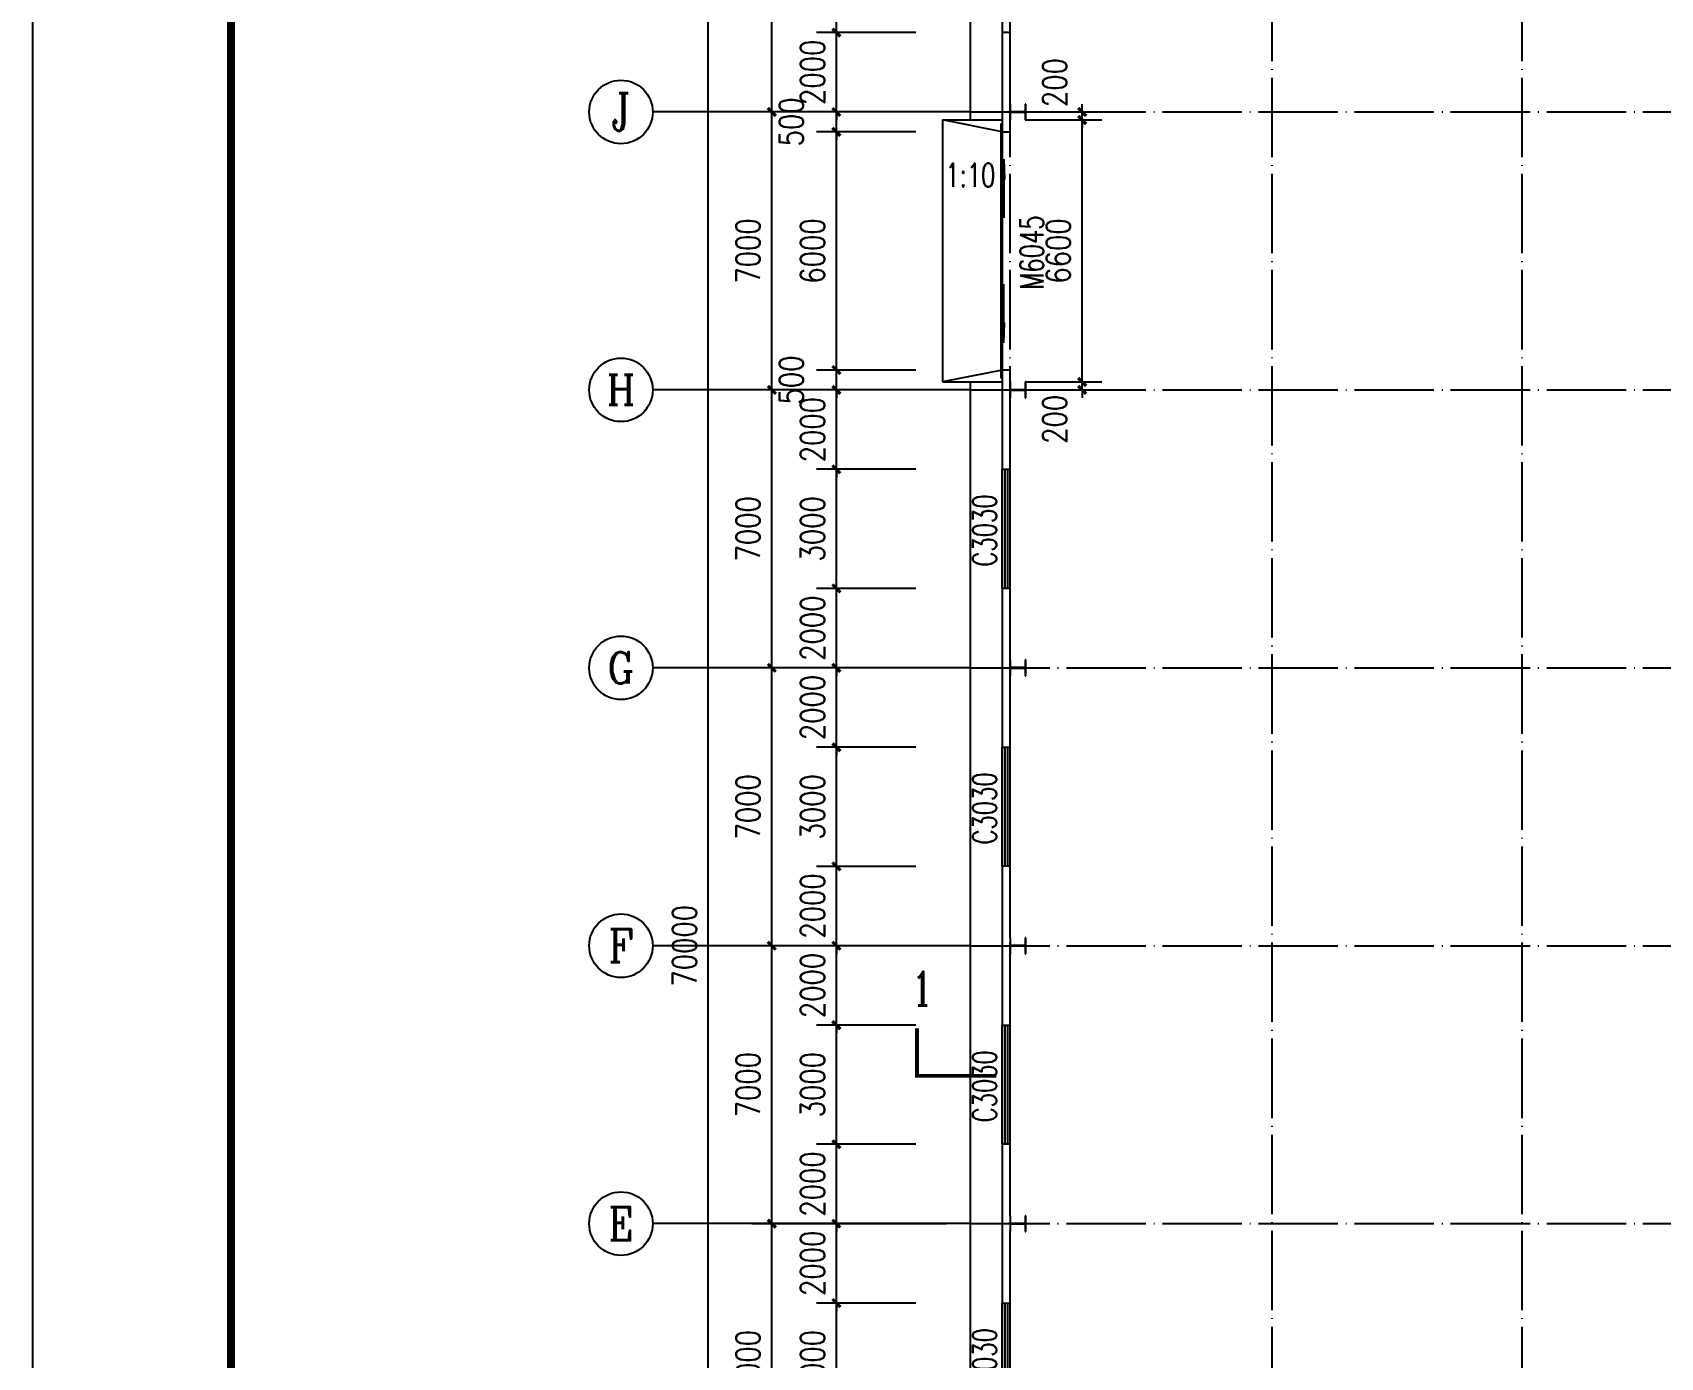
# Model space of a CAD drawing. Extents: x -21908402 to 2288787, y 79687 to 5079726.
# Drawn here: x 2095687 to 2136695, y 493183 to 526552 of the extents above; entities that cross this region are included whole.
import ezdxf
from ezdxf.enums import TextEntityAlignment as Align

# ---------------------------------------------------------------- set-up
doc = ezdxf.new("R2010")
doc.units = 0
doc.header["$LTSCALE"] = 1000
doc.linetypes.add('DOTE', pattern=[2.42, 2, -0.2, 0.02, -0.2])
doc.layers.get('0').update_dxf_attribs({"linetype": 'CONTINUOUS'})
doc.layers.get('DEFPOINTS').update_dxf_attribs({"linetype": 'CONTINUOUS'})
for name, color, linetype in [('AXIS', 3, 'CONTINUOUS'), ('AXIS_TEXT', 7, 'CONTINUOUS'), ('COLUMN', 9, 'CONTINUOUS'), ('DIM_SYMB', 3, 'CONTINUOUS'), ('DOTE', 1, 'DOTE'), ('GROUND', 2, 'CONTINUOUS'), ('PUB_DIM', 3, 'CONTINUOUS'), ('PUB_TEXT', 7, 'CONTINUOUS'), ('PUB_TITLE', 4, 'CONTINUOUS'), ('STAIR', 2, 'CONTINUOUS'), ('WALL', 6, 'CONTINUOUS'), ('WINDOW', 94, 'CONTINUOUS'), ('WINDOW_TEXT', 7, 'CONTINUOUS')]:
    doc.layers.add(name, color=color, linetype=linetype)
doc.styles.add('_TCH_AXIS', font='COMPLEX', dxfattribs={"bigfont": 'GBCBIG'})
doc.styles.add('_TCH_DIM', font='SIMPLEX', dxfattribs={"bigfont": 'GBCBIG'})
doc.styles.add('_TCH_LABEL', font='COMPLEX', dxfattribs={"bigfont": 'GBCBIG'})
doc.styles.add('_TCH_WINDOW', font='SIMPLEX', dxfattribs={"bigfont": 'GBCBIG'})
doc.styles.add('COMPLEX', font='COMPLEX')
doc.styles.add('DIM_FONT', font='simplex.shx', dxfattribs={"width": 0.8})
doc.dimstyles.new('DIMN200', dxfattribs={"dimscale": 2, "dimtxt": 300, "dimasz": 100, "dimexe": 250, "dimexo": 300, "dimgap": 150, "dimtad": 1, "dimdec": 0, "dimzin": 0, "dimtxsty": 'DIM_FONT', "dimblk": 'ARCHTICK', "dimcen": 0.09, "dimclrt": 7, "dimazin": 3, "dimtfac": 1, "dimtdec": 0, "dimtix": 1, "dimtmove": 0, "dimatfit": 3, "dimtolj": 1, "dimtzin": 0})

# ---------------------------------------------------------------- blocks, each defined once
blk = doc.blocks.new('_ARCHTICK')
at = {"color": 0, "linetype": 'BYBLOCK', "const_width": 0.4}
blk.add_lwpolyline([(-0.5, -0.5), (0.5, 0.5)], dxfattribs=at)
blk = doc.blocks.new('*D355')
at = {"layer": 'DEFPOINTS', "color": 0}
for p in [(2120110, 517752), (2120110, 517552), (2122127, 517752)]:
    blk.add_point(p, dxfattribs=at)
at = {"layer": 'PUB_DIM', "color": 0}
for p, q in [((2122127, 517752), (2122127, 517952)), ((2120710, 517752), (2122627, 517752)), ((2120710, 517552), (2122627, 517552)), ((2122127, 517552), (2122127, 517752)), ((2122127, 517552), (2122127, 517352))]:
    blk.add_line(p, q, dxfattribs=at)
at = {"layer": 'PUB_DIM', "color": 0, "xscale": 200, "yscale": 200, "zscale": 200}
for p, rotation in [((2122127, 517752), 270), ((2122127, 517552), 90)]:
    blk.add_blockref('_ARCHTICK', p, dxfattribs=dict(at, rotation=rotation))
at = {"layer": 'PUB_DIM', "color": 7, "insert": (2121437, 516812), "char_height": 600, "attachment_point": 5, "rotation": 90, "style": 'DIM_FONT'}
blk.add_mtext('\\A1;200', dxfattribs=at)
blk = doc.blocks.new('*D356')
at = {"layer": 'DEFPOINTS', "color": 0}
for p in [(2120110, 524352), (2122127, 524352), (2120110, 517752)]:
    blk.add_point(p, dxfattribs=at)
at = {"layer": 'PUB_DIM', "color": 0}
for p, q in [((2120710, 524352), (2122627, 524352)), ((2122127, 517752), (2122127, 524352)), ((2120710, 517752), (2122627, 517752))]:
    blk.add_line(p, q, dxfattribs=at)
at = {"layer": 'PUB_DIM', "color": 0, "xscale": 200, "yscale": 200, "zscale": 200}
for p, rotation in [((2122127, 524352), 90), ((2122127, 517752), 270)]:
    blk.add_blockref('_ARCHTICK', p, dxfattribs=dict(at, rotation=rotation))
at = {"layer": 'PUB_DIM', "color": 7, "insert": (2121527, 521052), "char_height": 600, "attachment_point": 5, "rotation": 90, "style": 'DIM_FONT'}
blk.add_mtext('\\A1;6600', dxfattribs=at)
blk = doc.blocks.new('*D357')
at = {"layer": 'DEFPOINTS', "color": 0}
for p in [(2120110, 524552), (2122127, 524552), (2120110, 524352)]:
    blk.add_point(p, dxfattribs=at)
at = {"layer": 'PUB_DIM', "color": 0}
for p, q in [((2120710, 524552), (2122627, 524552)), ((2122127, 524552), (2122127, 524752)), ((2122127, 524352), (2122127, 524552)), ((2120710, 524352), (2122627, 524352)), ((2122127, 524352), (2122127, 524152))]:
    blk.add_line(p, q, dxfattribs=at)
at = {"layer": 'PUB_DIM', "color": 0, "xscale": 200, "yscale": 200, "zscale": 200}
for p, rotation in [((2122127, 524552), 270), ((2122127, 524352), 90)]:
    blk.add_blockref('_ARCHTICK', p, dxfattribs=dict(at, rotation=rotation))
at = {"layer": 'PUB_DIM', "color": 7, "insert": (2121437, 525292), "char_height": 600, "attachment_point": 5, "rotation": 90, "style": 'DIM_FONT'}
blk.add_mtext('\\A1;200', dxfattribs=at)
blk = doc.blocks.new('*D392')
at = {"layer": 'DEFPOINTS', "color": 0}
for p in [(2115936, 529552), (2118536, 529552), (2118536, 526552)]:
    blk.add_point(p, dxfattribs=at)
at = {"layer": 'PUB_DIM', "color": 0}
for p, q in [((2117936, 529552), (2115436, 529552)), ((2115936, 526552), (2115936, 529552)), ((2117936, 526552), (2115436, 526552))]:
    blk.add_line(p, q, dxfattribs=at)
at = {"layer": 'PUB_DIM', "color": 0, "xscale": 200, "yscale": 200, "zscale": 200}
for p, rotation in [((2115936, 529552), 90), ((2115936, 526552), 270)]:
    blk.add_blockref('_ARCHTICK', p, dxfattribs=dict(at, rotation=rotation))
at = {"layer": 'PUB_DIM', "color": 7, "insert": (2115336, 528052), "char_height": 600, "attachment_point": 5, "rotation": 90, "style": 'DIM_FONT'}
blk.add_mtext('\\A1;3000', dxfattribs=at)
blk = doc.blocks.new('*D393')
at = {"layer": 'DEFPOINTS', "color": 0}
for p in [(2115936, 526552), (2118536, 526552), (2118536, 524552)]:
    blk.add_point(p, dxfattribs=at)
at = {"layer": 'PUB_DIM', "color": 0}
for p, q in [((2117936, 526552), (2115436, 526552)), ((2115936, 526552), (2115936, 526752)), ((2115936, 524552), (2115936, 526552)), ((2117936, 524552), (2115436, 524552)), ((2115936, 524552), (2115936, 524352))]:
    blk.add_line(p, q, dxfattribs=at)
at = {"layer": 'PUB_DIM', "color": 0, "xscale": 200, "yscale": 200, "zscale": 200}
for p, rotation in [((2115936, 526552), 270), ((2115936, 524552), 90)]:
    blk.add_blockref('_ARCHTICK', p, dxfattribs=dict(at, rotation=rotation))
at = {"layer": 'PUB_DIM', "color": 7, "insert": (2115336, 525552), "char_height": 600, "attachment_point": 5, "rotation": 90, "style": 'DIM_FONT'}
blk.add_mtext('\\A1;2000', dxfattribs=at)
blk = doc.blocks.new('*D394')
at = {"layer": 'DEFPOINTS', "color": 0}
for p in [(2115936, 524552), (2118536, 524552), (2118536, 524052)]:
    blk.add_point(p, dxfattribs=at)
at = {"layer": 'PUB_DIM', "color": 0}
for p, q in [((2117936, 524552), (2115436, 524552)), ((2115936, 524552), (2115936, 524752)), ((2115936, 524052), (2115936, 524552)), ((2117936, 524052), (2115436, 524052)), ((2115936, 524052), (2115936, 523852))]:
    blk.add_line(p, q, dxfattribs=at)
at = {"layer": 'PUB_DIM', "color": 0, "xscale": 200, "yscale": 200, "zscale": 200}
for p, rotation in [((2115936, 524552), 270), ((2115936, 524052), 90)]:
    blk.add_blockref('_ARCHTICK', p, dxfattribs=dict(at, rotation=rotation))
at = {"layer": 'PUB_DIM', "color": 7, "insert": (2114801, 524302), "char_height": 600, "attachment_point": 5, "rotation": 90, "style": 'DIM_FONT'}
blk.add_mtext('\\A1;500', dxfattribs=at)
blk = doc.blocks.new('*D395')
at = {"layer": 'DEFPOINTS', "color": 0}
for p in [(2115936, 524052), (2118536, 524052), (2118536, 518052)]:
    blk.add_point(p, dxfattribs=at)
at = {"layer": 'PUB_DIM', "color": 0}
for p, q in [((2117936, 524052), (2115436, 524052)), ((2115936, 518052), (2115936, 524052)), ((2117936, 518052), (2115436, 518052))]:
    blk.add_line(p, q, dxfattribs=at)
at = {"layer": 'PUB_DIM', "color": 0, "xscale": 200, "yscale": 200, "zscale": 200}
for p, rotation in [((2115936, 524052), 90), ((2115936, 518052), 270)]:
    blk.add_blockref('_ARCHTICK', p, dxfattribs=dict(at, rotation=rotation))
at = {"layer": 'PUB_DIM', "color": 7, "insert": (2115336, 521052), "char_height": 600, "attachment_point": 5, "rotation": 90, "style": 'DIM_FONT'}
blk.add_mtext('\\A1;6000', dxfattribs=at)
blk = doc.blocks.new('*D396')
at = {"layer": 'DEFPOINTS', "color": 0}
for p in [(2115936, 518052), (2118536, 518052), (2118536, 517552)]:
    blk.add_point(p, dxfattribs=at)
at = {"layer": 'PUB_DIM', "color": 0}
for p, q in [((2117936, 518052), (2115436, 518052)), ((2115936, 518052), (2115936, 518252)), ((2115936, 517552), (2115936, 518052)), ((2117936, 517552), (2115436, 517552)), ((2115936, 517552), (2115936, 517352))]:
    blk.add_line(p, q, dxfattribs=at)
at = {"layer": 'PUB_DIM', "color": 0, "xscale": 200, "yscale": 200, "zscale": 200}
for p, rotation in [((2115936, 518052), 270), ((2115936, 517552), 90)]:
    blk.add_blockref('_ARCHTICK', p, dxfattribs=dict(at, rotation=rotation))
at = {"layer": 'PUB_DIM', "color": 7, "insert": (2114801, 517802), "char_height": 600, "attachment_point": 5, "rotation": 90, "style": 'DIM_FONT'}
blk.add_mtext('\\A1;500', dxfattribs=at)
blk = doc.blocks.new('*D397')
at = {"layer": 'DEFPOINTS', "color": 0}
for p in [(2115936, 517552), (2118536, 517552), (2118536, 515552)]:
    blk.add_point(p, dxfattribs=at)
at = {"layer": 'PUB_DIM', "color": 0}
for p, q in [((2117936, 517552), (2115436, 517552)), ((2115936, 517552), (2115936, 517752)), ((2115936, 515552), (2115936, 517552)), ((2117936, 515552), (2115436, 515552)), ((2115936, 515552), (2115936, 515352))]:
    blk.add_line(p, q, dxfattribs=at)
at = {"layer": 'PUB_DIM', "color": 0, "xscale": 200, "yscale": 200, "zscale": 200}
for p, rotation in [((2115936, 517552), 270), ((2115936, 515552), 90)]:
    blk.add_blockref('_ARCHTICK', p, dxfattribs=dict(at, rotation=rotation))
at = {"layer": 'PUB_DIM', "color": 7, "insert": (2115336, 516552), "char_height": 600, "attachment_point": 5, "rotation": 90, "style": 'DIM_FONT'}
blk.add_mtext('\\A1;2000', dxfattribs=at)
blk = doc.blocks.new('*D398')
at = {"layer": 'DEFPOINTS', "color": 0}
for p in [(2115936, 515552), (2118536, 515552), (2118536, 512552)]:
    blk.add_point(p, dxfattribs=at)
at = {"layer": 'PUB_DIM', "color": 0}
for p, q in [((2117936, 515552), (2115436, 515552)), ((2115936, 512552), (2115936, 515552)), ((2117936, 512552), (2115436, 512552))]:
    blk.add_line(p, q, dxfattribs=at)
at = {"layer": 'PUB_DIM', "color": 0, "xscale": 200, "yscale": 200, "zscale": 200}
for p, rotation in [((2115936, 515552), 90), ((2115936, 512552), 270)]:
    blk.add_blockref('_ARCHTICK', p, dxfattribs=dict(at, rotation=rotation))
at = {"layer": 'PUB_DIM', "color": 7, "insert": (2115336, 514052), "char_height": 600, "attachment_point": 5, "rotation": 90, "style": 'DIM_FONT'}
blk.add_mtext('\\A1;3000', dxfattribs=at)
blk = doc.blocks.new('*D399')
at = {"layer": 'DEFPOINTS', "color": 0}
for p in [(2115936, 512552), (2118536, 512552), (2118536, 510552)]:
    blk.add_point(p, dxfattribs=at)
at = {"layer": 'PUB_DIM', "color": 0}
for p, q in [((2115936, 512552), (2115936, 512752)), ((2117936, 512552), (2115436, 512552)), ((2115936, 510552), (2115936, 512552)), ((2117936, 510552), (2115436, 510552)), ((2115936, 510552), (2115936, 510352))]:
    blk.add_line(p, q, dxfattribs=at)
at = {"layer": 'PUB_DIM', "color": 0, "xscale": 200, "yscale": 200, "zscale": 200}
for p, rotation in [((2115936, 512552), 270), ((2115936, 510552), 90)]:
    blk.add_blockref('_ARCHTICK', p, dxfattribs=dict(at, rotation=rotation))
at = {"layer": 'PUB_DIM', "color": 7, "insert": (2115336, 511552), "char_height": 600, "attachment_point": 5, "rotation": 90, "style": 'DIM_FONT'}
blk.add_mtext('\\A1;2000', dxfattribs=at)
blk = doc.blocks.new('*D400')
at = {"layer": 'DEFPOINTS', "color": 0}
for p in [(2115936, 510552), (2118536, 510552), (2118536, 508552)]:
    blk.add_point(p, dxfattribs=at)
at = {"layer": 'PUB_DIM', "color": 0}
for p, q in [((2115936, 510552), (2115936, 510752)), ((2117936, 510552), (2115436, 510552)), ((2115936, 508552), (2115936, 510552)), ((2117936, 508552), (2115436, 508552)), ((2115936, 508552), (2115936, 508352))]:
    blk.add_line(p, q, dxfattribs=at)
at = {"layer": 'PUB_DIM', "color": 0, "xscale": 200, "yscale": 200, "zscale": 200}
for p, rotation in [((2115936, 510552), 270), ((2115936, 508552), 90)]:
    blk.add_blockref('_ARCHTICK', p, dxfattribs=dict(at, rotation=rotation))
at = {"layer": 'PUB_DIM', "color": 7, "insert": (2115336, 509552), "char_height": 600, "attachment_point": 5, "rotation": 90, "style": 'DIM_FONT'}
blk.add_mtext('\\A1;2000', dxfattribs=at)
blk = doc.blocks.new('*D401')
at = {"layer": 'DEFPOINTS', "color": 0}
for p in [(2115936, 508552), (2118536, 508552), (2118536, 505552)]:
    blk.add_point(p, dxfattribs=at)
at = {"layer": 'PUB_DIM', "color": 0}
for p, q in [((2117936, 508552), (2115436, 508552)), ((2115936, 505552), (2115936, 508552)), ((2117936, 505552), (2115436, 505552))]:
    blk.add_line(p, q, dxfattribs=at)
at = {"layer": 'PUB_DIM', "color": 0, "xscale": 200, "yscale": 200, "zscale": 200}
for p, rotation in [((2115936, 508552), 90), ((2115936, 505552), 270)]:
    blk.add_blockref('_ARCHTICK', p, dxfattribs=dict(at, rotation=rotation))
at = {"layer": 'PUB_DIM', "color": 7, "insert": (2115336, 507052), "char_height": 600, "attachment_point": 5, "rotation": 90, "style": 'DIM_FONT'}
blk.add_mtext('\\A1;3000', dxfattribs=at)
blk = doc.blocks.new('*D402')
at = {"layer": 'DEFPOINTS', "color": 0}
for p in [(2115936, 505552), (2118536, 505552), (2118536, 503552)]:
    blk.add_point(p, dxfattribs=at)
at = {"layer": 'PUB_DIM', "color": 0}
for p, q in [((2115936, 505552), (2115936, 505752)), ((2117936, 505552), (2115436, 505552)), ((2115936, 503552), (2115936, 505552)), ((2117936, 503552), (2115436, 503552)), ((2115936, 503552), (2115936, 503352))]:
    blk.add_line(p, q, dxfattribs=at)
at = {"layer": 'PUB_DIM', "color": 0, "xscale": 200, "yscale": 200, "zscale": 200}
for p, rotation in [((2115936, 505552), 270), ((2115936, 503552), 90)]:
    blk.add_blockref('_ARCHTICK', p, dxfattribs=dict(at, rotation=rotation))
at = {"layer": 'PUB_DIM', "color": 7, "insert": (2115336, 504552), "char_height": 600, "attachment_point": 5, "rotation": 90, "style": 'DIM_FONT'}
blk.add_mtext('\\A1;2000', dxfattribs=at)
blk = doc.blocks.new('*D403')
at = {"layer": 'DEFPOINTS', "color": 0}
for p in [(2115936, 503552), (2118536, 503552), (2118536, 501552)]:
    blk.add_point(p, dxfattribs=at)
at = {"layer": 'PUB_DIM', "color": 0}
for p, q in [((2115936, 503552), (2115936, 503752)), ((2117936, 503552), (2115436, 503552)), ((2115936, 501552), (2115936, 503552)), ((2117936, 501552), (2115436, 501552)), ((2115936, 501552), (2115936, 501352))]:
    blk.add_line(p, q, dxfattribs=at)
at = {"layer": 'PUB_DIM', "color": 0, "xscale": 200, "yscale": 200, "zscale": 200}
for p, rotation in [((2115936, 503552), 270), ((2115936, 501552), 90)]:
    blk.add_blockref('_ARCHTICK', p, dxfattribs=dict(at, rotation=rotation))
at = {"layer": 'PUB_DIM', "color": 7, "insert": (2115336, 502552), "char_height": 600, "attachment_point": 5, "rotation": 90, "style": 'DIM_FONT'}
blk.add_mtext('\\A1;2000', dxfattribs=at)
blk = doc.blocks.new('*D404')
at = {"layer": 'DEFPOINTS', "color": 0}
for p in [(2115936, 501552), (2118536, 501552), (2118536, 498552)]:
    blk.add_point(p, dxfattribs=at)
at = {"layer": 'PUB_DIM', "color": 0}
for p, q in [((2117936, 501552), (2115436, 501552)), ((2115936, 498552), (2115936, 501552)), ((2117936, 498552), (2115436, 498552))]:
    blk.add_line(p, q, dxfattribs=at)
at = {"layer": 'PUB_DIM', "color": 0, "xscale": 200, "yscale": 200, "zscale": 200}
for p, rotation in [((2115936, 501552), 90), ((2115936, 498552), 270)]:
    blk.add_blockref('_ARCHTICK', p, dxfattribs=dict(at, rotation=rotation))
at = {"layer": 'PUB_DIM', "color": 7, "insert": (2115336, 500052), "char_height": 600, "attachment_point": 5, "rotation": 90, "style": 'DIM_FONT'}
blk.add_mtext('\\A1;3000', dxfattribs=at)
blk = doc.blocks.new('*D405')
at = {"layer": 'DEFPOINTS', "color": 0}
for p in [(2115936, 498552), (2118536, 498552), (2118536, 496552)]:
    blk.add_point(p, dxfattribs=at)
at = {"layer": 'PUB_DIM', "color": 0}
for p, q in [((2115936, 498552), (2115936, 498752)), ((2117936, 498552), (2115436, 498552)), ((2115936, 496552), (2115936, 498552)), ((2117936, 496552), (2115436, 496552)), ((2115936, 496552), (2115936, 496352))]:
    blk.add_line(p, q, dxfattribs=at)
at = {"layer": 'PUB_DIM', "color": 0, "xscale": 200, "yscale": 200, "zscale": 200}
for p, rotation in [((2115936, 498552), 270), ((2115936, 496552), 90)]:
    blk.add_blockref('_ARCHTICK', p, dxfattribs=dict(at, rotation=rotation))
at = {"layer": 'PUB_DIM', "color": 7, "insert": (2115336, 497552), "char_height": 600, "attachment_point": 5, "rotation": 90, "style": 'DIM_FONT'}
blk.add_mtext('\\A1;2000', dxfattribs=at)
blk = doc.blocks.new('*D406')
at = {"layer": 'DEFPOINTS', "color": 0}
for p in [(2115936, 496552), (2118536, 496552), (2118536, 494552)]:
    blk.add_point(p, dxfattribs=at)
at = {"layer": 'PUB_DIM', "color": 0}
for p, q in [((2115936, 496552), (2115936, 496752)), ((2117936, 496552), (2115436, 496552)), ((2115936, 494552), (2115936, 496552)), ((2117936, 494552), (2115436, 494552)), ((2115936, 494552), (2115936, 494352))]:
    blk.add_line(p, q, dxfattribs=at)
at = {"layer": 'PUB_DIM', "color": 0, "xscale": 200, "yscale": 200, "zscale": 200}
for p, rotation in [((2115936, 496552), 270), ((2115936, 494552), 90)]:
    blk.add_blockref('_ARCHTICK', p, dxfattribs=dict(at, rotation=rotation))
at = {"layer": 'PUB_DIM', "color": 7, "insert": (2115336, 495552), "char_height": 600, "attachment_point": 5, "rotation": 90, "style": 'DIM_FONT'}
blk.add_mtext('\\A1;2000', dxfattribs=at)
blk = doc.blocks.new('*D407')
at = {"layer": 'DEFPOINTS', "color": 0}
for p in [(2115936, 494552), (2118536, 494552), (2118536, 491552)]:
    blk.add_point(p, dxfattribs=at)
at = {"layer": 'PUB_DIM', "color": 0}
for p, q in [((2117936, 494552), (2115436, 494552)), ((2115936, 491552), (2115936, 494552)), ((2117936, 491552), (2115436, 491552))]:
    blk.add_line(p, q, dxfattribs=at)
at = {"layer": 'PUB_DIM', "color": 0, "xscale": 200, "yscale": 200, "zscale": 200}
for p, rotation in [((2115936, 494552), 90), ((2115936, 491552), 270)]:
    blk.add_blockref('_ARCHTICK', p, dxfattribs=dict(at, rotation=rotation))
at = {"layer": 'PUB_DIM', "color": 7, "insert": (2115336, 493052), "char_height": 600, "attachment_point": 5, "rotation": 90, "style": 'DIM_FONT'}
blk.add_mtext('\\A1;3000', dxfattribs=at)
blk = doc.blocks.new('*D645')
at = {"layer": 'AXIS', "color": 0}
for p, q in [((2118710, 496552), (2113810, 496552)), ((2114310, 489552), (2114310, 496552)), ((2118710, 489552), (2113810, 489552))]:
    blk.add_line(p, q, dxfattribs=at)
at = {"layer": 'DEFPOINTS', "color": 0}
for p in [(2114310, 496552), (2119310, 496552), (2119310, 489552)]:
    blk.add_point(p, dxfattribs=at)
at = {"layer": 'AXIS', "color": 0, "xscale": 200, "yscale": 200, "zscale": 200}
for p, rotation in [((2114310, 496552), 90), ((2114310, 489552), 270)]:
    blk.add_blockref('_ARCHTICK', p, dxfattribs=dict(at, rotation=rotation))
at = {"layer": 'AXIS', "color": 7, "insert": (2113710, 493052), "char_height": 600, "attachment_point": 5, "rotation": 90, "style": 'DIM_FONT'}
blk.add_mtext('\\A1;7000', dxfattribs=at)
blk = doc.blocks.new('*D646')
at = {"layer": 'AXIS', "color": 0}
for p, q in [((2118710, 503552), (2113810, 503552)), ((2114310, 496552), (2114310, 503552)), ((2118710, 496552), (2113810, 496552))]:
    blk.add_line(p, q, dxfattribs=at)
at = {"layer": 'DEFPOINTS', "color": 0}
for p in [(2114310, 503552), (2119310, 503552), (2119310, 496552)]:
    blk.add_point(p, dxfattribs=at)
at = {"layer": 'AXIS', "color": 0, "xscale": 200, "yscale": 200, "zscale": 200}
for p, rotation in [((2114310, 503552), 90), ((2114310, 496552), 270)]:
    blk.add_blockref('_ARCHTICK', p, dxfattribs=dict(at, rotation=rotation))
at = {"layer": 'AXIS', "color": 7, "insert": (2113710, 500052), "char_height": 600, "attachment_point": 5, "rotation": 90, "style": 'DIM_FONT'}
blk.add_mtext('\\A1;7000', dxfattribs=at)
blk = doc.blocks.new('*D647')
at = {"layer": 'AXIS', "color": 0}
for p, q in [((2118710, 510552), (2113810, 510552)), ((2114310, 503552), (2114310, 510552)), ((2118710, 503552), (2113810, 503552))]:
    blk.add_line(p, q, dxfattribs=at)
at = {"layer": 'DEFPOINTS', "color": 0}
for p in [(2114310, 510552), (2119310, 510552), (2119310, 503552)]:
    blk.add_point(p, dxfattribs=at)
at = {"layer": 'AXIS', "color": 0, "xscale": 200, "yscale": 200, "zscale": 200}
for p, rotation in [((2114310, 510552), 90), ((2114310, 503552), 270)]:
    blk.add_blockref('_ARCHTICK', p, dxfattribs=dict(at, rotation=rotation))
at = {"layer": 'AXIS', "color": 7, "insert": (2113710, 507052), "char_height": 600, "attachment_point": 5, "rotation": 90, "style": 'DIM_FONT'}
blk.add_mtext('\\A1;7000', dxfattribs=at)
blk = doc.blocks.new('*D648')
at = {"layer": 'AXIS', "color": 0}
for p, q in [((2118710, 517552), (2113810, 517552)), ((2114310, 510552), (2114310, 517552)), ((2118710, 510552), (2113810, 510552))]:
    blk.add_line(p, q, dxfattribs=at)
at = {"layer": 'DEFPOINTS', "color": 0}
for p in [(2114310, 517552), (2119310, 517552), (2119310, 510552)]:
    blk.add_point(p, dxfattribs=at)
at = {"layer": 'AXIS', "color": 0, "xscale": 200, "yscale": 200, "zscale": 200}
for p, rotation in [((2114310, 517552), 90), ((2114310, 510552), 270)]:
    blk.add_blockref('_ARCHTICK', p, dxfattribs=dict(at, rotation=rotation))
at = {"layer": 'AXIS', "color": 7, "insert": (2113710, 514052), "char_height": 600, "attachment_point": 5, "rotation": 90, "style": 'DIM_FONT'}
blk.add_mtext('\\A1;7000', dxfattribs=at)
blk = doc.blocks.new('*D649')
at = {"layer": 'AXIS', "color": 0}
for p, q in [((2118710, 524552), (2113810, 524552)), ((2114310, 517552), (2114310, 524552)), ((2118710, 517552), (2113810, 517552))]:
    blk.add_line(p, q, dxfattribs=at)
at = {"layer": 'DEFPOINTS', "color": 0}
for p in [(2114310, 524552), (2119310, 524552), (2119310, 517552)]:
    blk.add_point(p, dxfattribs=at)
at = {"layer": 'AXIS', "color": 0, "xscale": 200, "yscale": 200, "zscale": 200}
for p, rotation in [((2114310, 524552), 90), ((2114310, 517552), 270)]:
    blk.add_blockref('_ARCHTICK', p, dxfattribs=dict(at, rotation=rotation))
at = {"layer": 'AXIS', "color": 7, "insert": (2113710, 521052), "char_height": 600, "attachment_point": 5, "rotation": 90, "style": 'DIM_FONT'}
blk.add_mtext('\\A1;7000', dxfattribs=at)
blk = doc.blocks.new('*D650')
at = {"layer": 'AXIS', "color": 0}
for p, q in [((2118710, 531552), (2113810, 531552)), ((2114310, 524552), (2114310, 531552)), ((2118710, 524552), (2113810, 524552))]:
    blk.add_line(p, q, dxfattribs=at)
at = {"layer": 'DEFPOINTS', "color": 0}
for p in [(2114310, 531552), (2119310, 531552), (2119310, 524552)]:
    blk.add_point(p, dxfattribs=at)
at = {"layer": 'AXIS', "color": 0, "xscale": 200, "yscale": 200, "zscale": 200}
for p, rotation in [((2114310, 531552), 90), ((2114310, 524552), 270)]:
    blk.add_blockref('_ARCHTICK', p, dxfattribs=dict(at, rotation=rotation))
at = {"layer": 'AXIS', "color": 7, "insert": (2113710, 528052), "char_height": 600, "attachment_point": 5, "rotation": 90, "style": 'DIM_FONT'}
blk.add_mtext('\\A1;7000', dxfattribs=at)
blk = doc.blocks.new('*D653')
at = {"layer": 'AXIS', "color": 0}
for p, q in [((2118710, 538552), (2112210, 538552)), ((2112710, 468552), (2112710, 538552)), ((2118710, 468552), (2112210, 468552))]:
    blk.add_line(p, q, dxfattribs=at)
at = {"layer": 'DEFPOINTS', "color": 0}
for p in [(2112710, 538552), (2119310, 538552), (2119310, 468552)]:
    blk.add_point(p, dxfattribs=at)
at = {"layer": 'AXIS', "color": 0, "xscale": 200, "yscale": 200, "zscale": 200}
for p, rotation in [((2112710, 538552), 90), ((2112710, 468552), 270)]:
    blk.add_blockref('_ARCHTICK', p, dxfattribs=dict(at, rotation=rotation))
at = {"layer": 'AXIS', "color": 7, "insert": (2112110, 503552), "char_height": 600, "attachment_point": 5, "rotation": 90, "style": 'DIM_FONT'}
blk.add_mtext('\\A1;70000', dxfattribs=at)
blk = doc.blocks.new('_AXISO')
blk.add_circle((0, 0), 0.5)
at = {"layer": 'AXIS_TEXT', "style": 'COMPLEX', "width": 1.041667}
blk.add_attdef('A', text='', height=0.56, dxfattribs=at).set_placement((-0.25, -0.28), (0.25, -0.28), align=Align.FIT)
blk = doc.blocks.new('$DORLIB2D$00000130')
at = {"color": 0, "linetype": 'CONTINUOUS'}
for p, q in [((-0.5333, 0.6601), (-0.5333, 0.5127)), ((0, 0.6601), (-0.5333, 0.6601)), ((0, 0.5127), (0, 0.6601)), ((0.5333, 0.6601), (0, 0.6601)), ((0.5333, 0.6601), (0.5333, 0.5127)), ((0, 0.5127), (-0.5333, 0.5127)), ((0.5333, 0.5127), (0, 0.5127)), ((-0.3853, 0.2694), (-0.1396, 0.2694)), ((-0.3853, 0.2694), (-0.2999, 0.2144)), ((-0.2999, 0.2144), (-0.2999, 0.2694)), ((0.3853, 0.2694), (0.1396, 0.2694)), ((0.2999, 0.2144), (0.2999, 0.2694)), ((0.3853, 0.2694), (0.2999, 0.2144))]:
    blk.add_line(p, q, dxfattribs=at)
blk = doc.blocks.new('$WINLIB2D$00000001')
at = {"color": 0}
for points in [[(-0.5, 0.5), (-0.5, -0.5)], [(-0.5, 0.5), (0.5, 0.5)], [(0.5, -0.5), (0.5, 0.5)], [(0.5, 0.167), (-0.5, 0.167)], [(0.5, -0.167), (-0.5, -0.167)], [(-0.5, -0.5), (0.5, -0.5)]]:
    blk.add_lwpolyline(points, dxfattribs=at)

msp = doc.modelspace()

# ---------------------------------------------------------------- linework, layer by layer
at = {"layer": 'AXIS'}
for p, q in [((2119310, 524552.5), (2111310, 524552.5)), ((2119310, 517552.5), (2111310, 517552.5)), ((2119310, 510552.5), (2111310, 510552.5)), ((2119310, 503552.5), (2111310, 503552.5)), ((2119310, 496552.5), (2111310, 496552.5))]:
    msp.add_line(p, q, dxfattribs=at)
at = {"layer": 'COLUMN'}
for p, q in [((2120326, 524752.5), (2120310, 524752.5)), ((2120310, 524752.5), (2120310, 524352.5)), ((2120326, 524557.5), (2120326, 524752.5)), ((2120694, 524557.5), (2120326, 524557.5)), ((2120326, 524547.5), (2120694, 524547.5)), ((2120326, 524352.5), (2120326, 524547.5)), ((2120710, 524752.5), (2120694, 524752.5)), ((2120694, 524752.5), (2120694, 524557.5)), ((2120694, 524547.5), (2120694, 524352.5)), ((2120710, 524352.5), (2120710, 524752.5)), ((2120310, 524352.5), (2120326, 524352.5)), ((2120694, 524352.5), (2120710, 524352.5)), ((2120326, 517752.5), (2120310, 517752.5)), ((2120310, 517752.5), (2120310, 517352.5)), ((2120326, 517557.5), (2120326, 517752.5)), ((2120694, 517557.5), (2120326, 517557.5)), ((2120326, 517547.5), (2120694, 517547.5)), ((2120326, 517352.5), (2120326, 517547.5)), ((2120710, 517752.5), (2120694, 517752.5)), ((2120694, 517752.5), (2120694, 517557.5)), ((2120694, 517547.5), (2120694, 517352.5)), ((2120710, 517352.5), (2120710, 517752.5)), ((2120310, 517352.5), (2120326, 517352.5)), ((2120694, 517352.5), (2120710, 517352.5)), ((2120326, 510752.5), (2120310, 510752.5)), ((2120310, 510752.5), (2120310, 510352.5)), ((2120326, 510557.5), (2120326, 510752.5)), ((2120694, 510557.5), (2120326, 510557.5)), ((2120710, 510752.5), (2120694, 510752.5)), ((2120694, 510752.5), (2120694, 510557.5)), ((2120710, 510352.5), (2120710, 510752.5)), ((2120310, 510352.5), (2120326, 510352.5)), ((2120326, 510547.5), (2120694, 510547.5)), ((2120326, 510352.5), (2120326, 510547.5)), ((2120694, 510547.5), (2120694, 510352.5)), ((2120694, 510352.5), (2120710, 510352.5)), ((2120326, 503752.5), (2120310, 503752.5)), ((2120310, 503752.5), (2120310, 503352.5)), ((2120326, 503557.5), (2120326, 503752.5)), ((2120710, 503752.5), (2120694, 503752.5)), ((2120694, 503752.5), (2120694, 503557.5)), ((2120710, 503352.5), (2120710, 503752.5)), ((2120310, 503352.5), (2120326, 503352.5)), ((2120694, 503557.5), (2120326, 503557.5)), ((2120326, 503547.5), (2120694, 503547.5)), ((2120326, 503352.5), (2120326, 503547.5)), ((2120694, 503547.5), (2120694, 503352.5)), ((2120694, 503352.5), (2120710, 503352.5)), ((2120326, 496752.5), (2120310, 496752.5)), ((2120310, 496752.5), (2120310, 496352.5)), ((2120326, 496557.5), (2120326, 496752.5)), ((2120710, 496752.5), (2120694, 496752.5)), ((2120694, 496752.5), (2120694, 496557.5)), ((2120710, 496352.5), (2120710, 496752.5)), ((2120310, 496352.5), (2120326, 496352.5)), ((2120694, 496557.5), (2120326, 496557.5)), ((2120326, 496547.5), (2120694, 496547.5)), ((2120326, 496352.5), (2120326, 496547.5)), ((2120694, 496547.5), (2120694, 496352.5)), ((2120694, 496352.5), (2120710, 496352.5))]:
    msp.add_line(p, q, dxfattribs=at)
at = {"layer": 'DIM_SYMB'}
msp.add_lwpolyline([(2119882.9, 522455.3, 0, 0, 0), (2119302.3, 522455.3, 160, 0, 0), (2118702.3, 522455.3, 0, 0, 0)], format="xyseb", dxfattribs=at)
at = {"layer": 'DIM_SYMB', "const_width": 100}
msp.add_lwpolyline([(2117968.2, 501475.6), (2117968.2, 500275.6), (2119968.2, 500275.6)], dxfattribs=at)
at = {"layer": 'DOTE'}
for p, q in [((2120310, 467752.5), (2120310, 539352.5)), ((2126910, 467752.5), (2126910, 539352.5)), ((2133210, 467752.5), (2133210, 539352.5)), ((2119310, 524552.5), (2235310, 524552.5)), ((2119310, 517552.5), (2235310, 517552.5)), ((2119310, 510552.5), (2235310, 510552.5)), ((2119310, 503552.5), (2235310, 503552.5)), ((2119310, 496552.5), (2235310, 496552.5))]:
    msp.add_line(p, q, dxfattribs=at)
at = {"layer": 'GROUND'}
for p, q in [((2119310, 539352.5), (2119310, 524352.5)), ((2120110, 538552.5), (2120110, 524352.5)), ((2119310, 517752.5), (2119310, 489352.5)), ((2120110, 517752.5), (2120110, 489352.5))]:
    msp.add_line(p, q, dxfattribs=at)
at = {"layer": 'PUB_TITLE'}
msp.add_lwpolyline([(2095686.8, 436087.5), (2263886.8, 436087.5), (2263886.8, 554887.5), (2095686.8, 554887.5)], close=True, dxfattribs=at)
at = {"layer": 'PUB_TITLE', "const_width": 200}
msp.add_lwpolyline([(2100686.8, 438087.5), (2261886.8, 438087.5), (2261886.8, 552887.5), (2100686.8, 552887.5)], close=True, dxfattribs=at)
at = {"layer": 'STAIR'}
for p, q in [((2118610, 524352.5), (2118610, 517752.5)), ((2118610, 524352.5), (2120110, 524352.5)), ((2120110, 524052.5), (2118610, 524352.5)), ((2120110, 524352.5), (2120110, 517752.5)), ((2120110, 518052.5), (2118610, 517752.5)), ((2118610, 517752.5), (2120110, 517752.5))]:
    msp.add_line(p, q, dxfattribs=at)
at = {"layer": 'WALL'}
for p, q in [((2120310, 526552.5), (2120110, 526552.5)), ((2120110, 526552.5), (2120110, 524552.5)), ((2120310, 524752.5), (2120310, 526552.5)), ((2120110, 524552.5), (2120110, 524052.5)), ((2120310, 524052.5), (2120310, 524352.5)), ((2120110, 524052.5), (2120310, 524052.5)), ((2120310, 518052.5), (2120110, 518052.5)), ((2120110, 518052.5), (2120110, 517552.5)), ((2120310, 517752.5), (2120310, 518052.5)), ((2120110, 517552.5), (2120110, 515552.5)), ((2120310, 515552.5), (2120310, 517352.5)), ((2120110, 515552.5), (2120310, 515552.5)), ((2120310, 512552.5), (2120110, 512552.5)), ((2120110, 512552.5), (2120110, 510552.5)), ((2120310, 510752.5), (2120310, 512552.5)), ((2120110, 510552.5), (2120110, 508552.5)), ((2120310, 508552.5), (2120310, 510352.5)), ((2120110, 508552.5), (2120310, 508552.5)), ((2120310, 505552.5), (2120110, 505552.5)), ((2120110, 505552.5), (2120110, 503552.5)), ((2120310, 503752.5), (2120310, 505552.5)), ((2120110, 503552.5), (2120110, 501552.5)), ((2120310, 501552.5), (2120310, 503352.5)), ((2120110, 501552.5), (2120310, 501552.5)), ((2120310, 498552.5), (2120110, 498552.5)), ((2120110, 498552.5), (2120110, 496552.5)), ((2120310, 496752.5), (2120310, 498552.5)), ((2120110, 496552.5), (2120110, 494552.5)), ((2120310, 494552.5), (2120310, 496352.5)), ((2120110, 494552.5), (2120310, 494552.5))]:
    msp.add_line(p, q, dxfattribs=at)

# ---------------------------------------------------------------- block references
at = {"layer": 'AXIS'}
ref = msp.add_blockref('_AXISO', (2110510, 524552.5), dxfattribs=dict(at, xscale=1600, yscale=1600, zscale=1600))
ref.add_attrib('A', 'J', dxfattribs={"layer": 'AXIS_TEXT', "height": 947.9, "style": '_TCH_AXIS'}).set_placement((2110261.8, 524078.5), (2110758.3, 524078.5), align=Align.FIT)
ref = msp.add_blockref('_AXISO', (2110510, 517552.5), dxfattribs=dict(at, xscale=1600, yscale=1600, zscale=1600))
ref.add_attrib('A', 'H', dxfattribs={"layer": 'AXIS_TEXT', "height": 755.6, "style": '_TCH_AXIS'}).set_placement((2110150.2, 517174.7), (2110869.8, 517174.7), align=Align.FIT)
ref = msp.add_blockref('_AXISO', (2110510, 510552.5), dxfattribs=dict(at, xscale=1600, yscale=1600, zscale=1600))
ref.add_attrib('A', 'G', dxfattribs={"layer": 'AXIS_TEXT', "height": 793, "style": '_TCH_AXIS'}).set_placement((2110170.2, 510156), (2110849.9, 510156), align=Align.FIT)
ref = msp.add_blockref('_AXISO', (2110510, 503552.5), dxfattribs=dict(at, xscale=1600, yscale=1600, zscale=1600))
ref.add_attrib('A', 'F', dxfattribs={"layer": 'AXIS_TEXT', "height": 833.3, "style": '_TCH_AXIS'}).set_placement((2110192.6, 503135.8), (2110827.5, 503135.8), align=Align.FIT)
ref = msp.add_blockref('_AXISO', (2110510, 496552.5), dxfattribs=dict(at, xscale=1600, yscale=1600, zscale=1600))
ref.add_attrib('A', 'E', dxfattribs={"layer": 'AXIS_TEXT', "height": 833.3, "style": '_TCH_AXIS'}).set_placement((2110192.6, 496135.8), (2110827.5, 496135.8), align=Align.FIT)
at = {"layer": 'WINDOW'}
ref = msp.add_blockref('$DORLIB2D$00000130', (2120210, 521052.5), dxfattribs=dict(at, xscale=-6000, yscale=-200, zscale=-6000, rotation=270))
ref.add_attrib('A', 'M6045', (2121157.5, 520072.5), dxfattribs={"layer": 'WINDOW_TEXT', "height": 595, "rotation": 90, "style": '_TCH_WINDOW', "width": 0.705882})
ref = msp.add_blockref('$WINLIB2D$00000001', (2120210, 514052.5), dxfattribs=dict(at, xscale=-3000, yscale=200, zscale=-3000, rotation=270))
ref.add_attrib('A', 'C3030', (2119967.1, 513102.5), dxfattribs={"layer": 'WINDOW_TEXT', "height": 595, "rotation": 90, "style": '_TCH_WINDOW', "width": 0.705882})
ref = msp.add_blockref('$WINLIB2D$00000001', (2120210, 507052.5), dxfattribs=dict(at, xscale=-3000, yscale=200, zscale=-3000, rotation=270))
ref.add_attrib('A', 'C3030', (2119967.1, 506102.5), dxfattribs={"layer": 'WINDOW_TEXT', "height": 595, "rotation": 90, "style": '_TCH_WINDOW', "width": 0.705882})
ref = msp.add_blockref('$WINLIB2D$00000001', (2120210, 500052.5), dxfattribs=dict(at, xscale=-3000, yscale=200, zscale=-3000, rotation=270))
ref.add_attrib('A', 'C3030', (2119967.1, 499102.5), dxfattribs={"layer": 'WINDOW_TEXT', "height": 595, "rotation": 90, "style": '_TCH_WINDOW', "width": 0.705882})
ref = msp.add_blockref('$WINLIB2D$00000001', (2120210, 493052.5), dxfattribs=dict(at, xscale=-3000, yscale=200, zscale=-3000, rotation=270))
ref.add_attrib('A', 'C3030', (2119967.1, 492102.5), dxfattribs={"layer": 'WINDOW_TEXT', "height": 595, "rotation": 90, "style": '_TCH_WINDOW', "width": 0.705882})

# ---------------------------------------------------------------- texts
at = {"layer": 'PUB_TEXT', "width": 0.705882}
for s, height, style, p in [('1:10', 595, '_TCH_DIM', (2118682.6, 522665.3)), ('1', 850, '_TCH_LABEL', (2117839.6, 502050.6))]:
    msp.add_text(s, height=height, dxfattribs=dict(at, style=style)).set_placement(p)

# ---------------------------------------------------------------- dimensions: what is measured, and where the dimension line sits
at = {"layer": 'AXIS'}
for p1, p2, distance, picture, middle in [((2119310, 468552.5), (2119310, 538552.5), 6600, '*D653', (2112110, 503552.5)), ((2119310, 524552.5), (2119310, 531552.5), 5000, '*D650', (2113710, 528052.5)), ((2119310, 517552.5), (2119310, 524552.5), 5000, '*D649', (2113710, 521052.5)), ((2119310, 510552.5), (2119310, 517552.5), 5000, '*D648', (2113710, 514052.5)), ((2119310, 503552.5), (2119310, 510552.5), 5000, '*D647', (2113710, 507052.5)), ((2119310, 496552.5), (2119310, 503552.5), 5000, '*D646', (2113710, 500052.5)), ((2119310, 489552.5), (2119310, 496552.5), 5000, '*D645', (2113710, 493052.5))]:
    dim = msp.add_aligned_dim(p1=p1, p2=p2, distance=distance, dimstyle='DIMN200', dxfattribs=at)
    dim.commit()
    dim.dimension.update_dxf_attribs({"geometry": picture, "text_midpoint": middle})
at = {"layer": 'PUB_DIM'}
for p1, p2, distance, picture, middle in [((2118535.8, 526552.5), (2118535.8, 529552.5), 2600, '*D392', (2115335.8, 528052.5)), ((2118535.8, 524552.5), (2118535.8, 526552.5), 2600, '*D393', (2115335.8, 525552.5)), ((2118535.8, 518052.5), (2118535.8, 524052.5), 2600, '*D395', (2115335.8, 521052.5)), ((2120110, 517752.5), (2120110, 524352.5), -2016.9, '*D356', (2121526.9, 521052.5)), ((2118535.8, 515552.5), (2118535.8, 517552.5), 2600, '*D397', (2115335.8, 516552.5)), ((2118535.8, 512552.5), (2118535.8, 515552.5), 2600, '*D398', (2115335.8, 514052.5)), ((2118535.8, 510552.5), (2118535.8, 512552.5), 2600, '*D399', (2115335.8, 511552.5)), ((2118535.8, 508552.5), (2118535.8, 510552.5), 2600, '*D400', (2115335.8, 509552.5)), ((2118535.8, 505552.5), (2118535.8, 508552.5), 2600, '*D401', (2115335.8, 507052.5)), ((2118535.8, 503552.5), (2118535.8, 505552.5), 2600, '*D402', (2115335.8, 504552.5)), ((2118535.8, 501552.5), (2118535.8, 503552.5), 2600, '*D403', (2115335.8, 502552.5)), ((2118535.8, 498552.5), (2118535.8, 501552.5), 2600, '*D404', (2115335.8, 500052.5)), ((2118535.8, 496552.5), (2118535.8, 498552.5), 2600, '*D405', (2115335.8, 497552.5)), ((2118535.8, 494552.5), (2118535.8, 496552.5), 2600, '*D406', (2115335.8, 495552.5)), ((2118535.8, 491552.5), (2118535.8, 494552.5), 2600, '*D407', (2115335.8, 493052.5))]:
    dim = msp.add_aligned_dim(p1=p1, p2=p2, distance=distance, dimstyle='DIMN200', dxfattribs=at)
    dim.commit()
    dim.dimension.update_dxf_attribs({"geometry": picture, "text_midpoint": middle})
for base, p1, p2, picture, middle in [((2122126.9, 524552.5), (2120110, 524352.5), (2120110, 524552.5), '*D357', (2121436.9, 525292.5)), ((2115935.8, 524552.5), (2118535.8, 524052.5), (2118535.8, 524552.5), '*D394', (2114800.8, 524302.5)), ((2115935.8, 518052.5), (2118535.8, 517552.5), (2118535.8, 518052.5), '*D396', (2114800.8, 517802.5)), ((2122126.9, 517752.5), (2120110, 517552.5), (2120110, 517752.5), '*D355', (2121436.9, 516812.5))]:
    dim = msp.add_linear_dim(base=base, p1=p1, p2=p2, angle=90, dimstyle='DIMN200', dxfattribs=at)
    dim.commit()
    dim.dimension.update_dxf_attribs({"geometry": picture, "text_midpoint": middle, "dimtype": 129})

doc.saveas('drawing.dxf')
